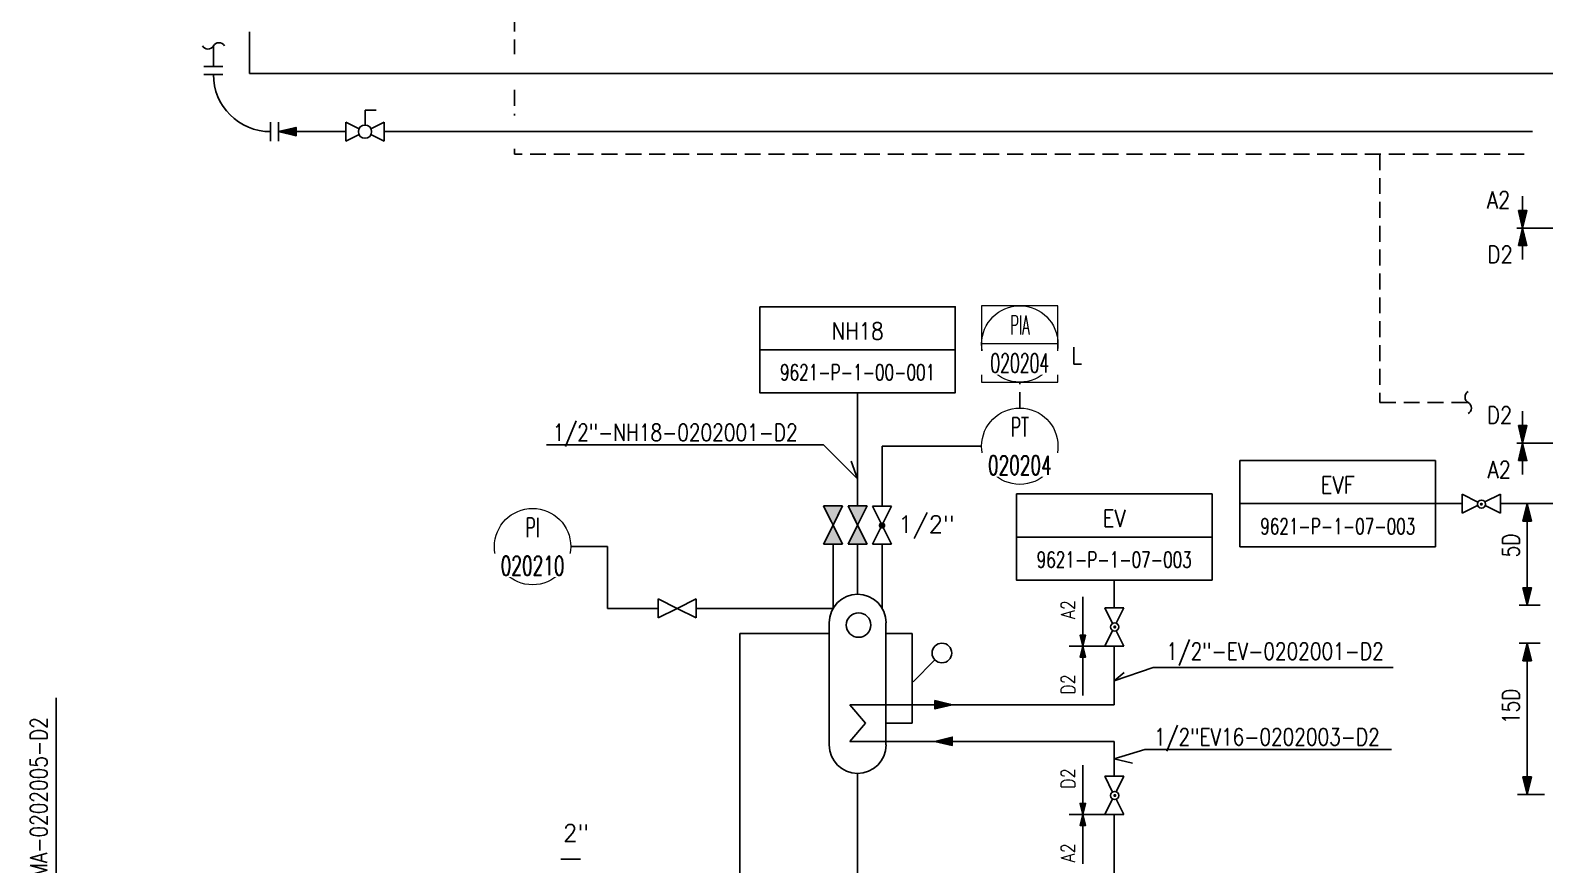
# Model space of a CAD drawing. Header units: inches. Extents: x 18 to 1172, y 24 to 967.
# Drawn here: x 496.7 to 734.8, y 490 to 621.1 of the extents above; entities that cross this region are included whole.
import ezdxf
from ezdxf.enums import TextEntityAlignment as Align

# ---------------------------------------------------------------- set-up
doc = ezdxf.new("R2010")
doc.units = ezdxf.units.IN
doc.header["$LTSCALE"] = 10
doc.header["$MEASUREMENT"] = 0
doc.linetypes.add('HIDDEN', pattern=[0.375, 0.25, -0.125])
for name, color, linetype in [('-B', 2, 'Continuous'), ('BLOCK', 7, 'Continuous'), ('INST', 4, 'Continuous'), ('MINE-LINE', 6, 'Continuous'), ('TEXT', 253, 'Continuous'), ('TXT-0', 7, 'Continuous'), ('WI', 255, 'Continuous')]:
    doc.layers.add(name, color=color, linetype=linetype)
doc.styles.add('ROMANS', font='romans.shx', dxfattribs={"width": 0.8})
doc.styles.get("Standard").update_dxf_attribs({"font": 'txt.shx', "height": 2})
doc.styles.add('style1', font='SIMPLEX.shx', dxfattribs={"width": 0.8})
doc.dimstyles.get("Standard").update_dxf_attribs({"dimtxt": 0.18, "dimasz": 0.18, "dimexe": 0.18, "dimexo": 0.0625, "dimgap": 0.09, "dimtad": 0, "dimtih": 1, "dimtoh": 1, "dimdec": 4, "dimzin": 0, "dimdsep": 46, "dimtxsty": 'Standard', "dimcen": 0.09, "dimadec": 0, "dimazin": 0, "dimtfac": 1, "dimtdec": 4, "dimtofl": 0, "dimtmove": 0, "dimatfit": 3, "dimfxl": 1, "dimtolj": 1, "dimtzin": 0, "dimarcsym": 0})

# ---------------------------------------------------------------- blocks, each defined once
blk = doc.blocks.new('AR30')
at = {"color": 0, "linetype": 'ByBlock', "lineweight": -2}
for p, q in [((0, 0), (-3.11, 0)), ((-2.69, 1.25), (0, 0))]:
    blk.add_line(p, q, dxfattribs=at)
blk = doc.blocks.new('*U35')
at = {"layer": 'INST', "color": 0, "linetype": 'Continuous', "lineweight": 0}
blk.add_circle((0, 0), 6, dxfattribs=at)
at = {"style": 'ROMANS', "width": 0.8}
for tag, p in [('EQP', (0, 3)), ('NO', (0, -3))]:
    blk.add_attdef(tag, text='', height=3, dxfattribs=at).set_placement(p, align=Align.MIDDLE_CENTER)
blk.add_wipeout([(-6.2, -1.09), (6.2, -1.09), (6.2, -4.8), (-6.2, -4.8), (-6.2, -4.8), (-6.2, -4.8)]).dxf.layer = 'WI'
blk = doc.blocks.new('SON')
at = {"linetype": 'ByBlock'}
h = blk.add_hatch(dxfattribs=at)
h.set_pattern_fill('ANSI37', color=0, scale=80, style=0)
h.paths.add_polyline_path([(64, 264), (-64, 264), (0, 0)])
at = {"color": 0, "linetype": 'ByBlock'}
blk.add_lwpolyline([(64, 264), (-64, 264), (0, 0)], close=True, dxfattribs=at)
blk = doc.blocks.new('*U34')
at = {"layer": 'INST', "color": 0, "linetype": 'Continuous', "lineweight": 0}
blk.add_line((6, 0), (-6, 0), dxfattribs=at)
at = {"layer": 'INST', "color": 0, "linetype": 'Continuous', "lineweight": 0, "flags": 128}
blk.add_lwpolyline([(6, 6), (-6, 6), (-6, -6), (6, -6)], close=True, dxfattribs=at)
at = {"layer": 'INST', "color": 0, "linetype": 'Continuous', "lineweight": 0}
blk.add_circle((0, 0), 6, dxfattribs=at)
at = {"style": 'ROMANS', "width": 0.8}
for tag, p in [('EQP', (0, 3)), ('NO', (0, -3))]:
    blk.add_attdef(tag, text='', height=3, dxfattribs=at).set_placement(p, align=Align.MIDDLE_CENTER)
blk.add_wipeout([(-6.2, -1.09), (6.2, -1.09), (6.2, -4.8), (-6.2, -4.8), (-6.2, -4.8), (-6.2, -4.8)]).dxf.layer = 'WI'
blk = doc.blocks.new('BRK LINE')
at = {"layer": 'MINE-LINE', "color": 0, "linetype": 'Continuous'}
blk.add_lwpolyline([(0, 1.73, 0.587355), (0, 0, -0.587355), (0, -1.73)], format="xyb", dxfattribs=at)

msp = doc.modelspace()

# ---------------------------------------------------------------- hatches: boundary and pattern name
at = {"layer": 'MINE-LINE', "linetype": 'Continuous'}
h = msp.add_hatch(color=6, dxfattribs=at)
h.paths.add_polyline_path([(621.42, 546.39), (622.92, 543.39), (624.42, 546.39)])
edge = h.paths.add_edge_path(flags=17)
edge.add_line((621.42, 546.39), (622.64, 543.95))
h = msp.add_hatch(color=6, dxfattribs=at)
h.paths.add_polyline_path([(625.28, 546.39), (626.78, 543.39), (628.28, 546.39)])
edge = h.paths.add_edge_path(flags=17)
edge.add_line((625.28, 546.39), (626.49, 543.95))
h = msp.add_hatch(color=6, dxfattribs=at)
h.paths.add_polyline_path([(621.42, 540.39), (622.92, 543.39), (624.42, 540.39)])
edge = h.paths.add_edge_path(flags=17)
edge.add_line((621.42, 540.39), (622.64, 542.83))
h = msp.add_hatch(color=6, dxfattribs=at)
h.paths.add_polyline_path([(625.28, 540.39), (626.78, 543.39), (628.28, 540.39)])
edge = h.paths.add_edge_path(flags=17)
edge.add_line((625.28, 540.39), (626.49, 542.83))
at = {"layer": 'TEXT', "linetype": 'Continuous'}
for points in [[(662.18, 524.36), (662.61, 526.08), (661.75, 526.08)], [(662.18, 524.36), (661.75, 522.64), (662.61, 522.64)], [(662.18, 497.92), (662.61, 499.64), (661.75, 499.64)], [(662.18, 497.92), (661.75, 496.2), (662.61, 496.2)]]:
    msp.add_hatch(color=0, dxfattribs=at).paths.add_polyline_path(points)

# ---------------------------------------------------------------- linework, layer by layer
at = {"layer": '-B', "color": 6, "linetype": 'Continuous'}
for p, q in [((622.31, 528.04), (622.31, 508.83)), ((631.24, 528.04), (631.24, 508.83))]:
    msp.add_line(p, q, dxfattribs=at)
for centre, start, end in [((626.78, 528.04), 0, 180), ((626.78, 508.83), 180, 0)]:
    msp.add_arc(centre, 4.47, start, end, dxfattribs=at)
at = {"color": 6}
for p, q in [((781.45, 614.35), (531.18, 614.35)), ((546.35, 605.2), (535.76, 605.2)), ((732.85, 605.2), (552.35, 605.2)), ((731.32, 595.07), (731.32, 585.12)), ((730.4, 590.06), (737.78, 590.06)), ((626.78, 546.39), (626.78, 564.17)), ((731.32, 561.27), (731.32, 551.31)), ((630.63, 546.39), (630.63, 555.78)), ((630.63, 555.78), (646.28, 555.78)), ((730.4, 556.26), (737.78, 556.26)), ((622.92, 540.39), (622.92, 530.3)), ((626.78, 540.39), (626.78, 532.51)), ((630.63, 540.39), (630.63, 530.3)), ((587.45, 540), (581.69, 540)), ((587.45, 530.3), (587.45, 540)), ((667.12, 530.36), (667.12, 534.75)), ((595.41, 530.3), (587.45, 530.3)), ((622.92, 530.3), (601.41, 530.3)), ((622.31, 526.34), (608.27, 526.34)), ((608.27, 438.28), (608.27, 526.34)), ((635.36, 526.34), (631.24, 526.34)), ((635.36, 512.27), (635.36, 526.34)), ((667.12, 524.36), (667.12, 515.16)), ((638.94, 522.19), (635.53, 518.78)), ((628.01, 512.28), (625.55, 515.16)), ((625.55, 515.16), (667.12, 515.16)), ((628.01, 512.28), (625.55, 509.4)), ((631.24, 512.27), (635.36, 512.27)), ((625.55, 509.4), (667.12, 509.4)), ((667.12, 503.92), (667.12, 509.4)), ((626.78, 504.36), (626.78, 482.65)), ((667.12, 497.92), (667.12, 477.32)), ((580.14, 490.88), (583.21, 490.88))]:
    msp.add_line(p, q, dxfattribs=at)
at = {"color": 6, "linetype": 'Continuous'}
for p, q in [((611.41, 570.94), (642.14, 570.94)), ((651.75, 541.51), (682.49, 541.51))]:
    msp.add_line(p, q, dxfattribs=at)
for p, q in [((500.8, 478.58), (500.8, 516.22)), ((671.93, 508.14), (710.7, 508.14))]:
    msp.add_line(p, q)
at = {"color": 0, "linetype": 'ByBlock', "lineweight": -2}
for p, q in [((667.12, 506.66), (671.93, 508.14)), ((670, 505.95), (667.12, 506.66))]:
    msp.add_line(p, q, dxfattribs=at)
at = {"color": 4}
msp.add_lwpolyline([(576.65, 614.35, 0.000134), (576.64, 614.36)], format="xyb", dxfattribs=at)
at = {"color": 6, "linetype": 'Continuous'}
for points in [[(611.41, 577.7), (642.14, 577.7), (642.14, 564.17), (611.41, 564.17)], [(651.75, 548.28), (682.49, 548.28), (682.49, 534.75), (651.75, 534.75)]]:
    msp.add_lwpolyline(points, close=True, dxfattribs=at)
at = {"layer": 'MINE-LINE', "color": 2, "linetype": 'HIDDEN'}
for p, q in [((572.85, 630.94), (572.85, 617.4)), ((572.85, 611.77), (572.85, 607.75)), ((572.85, 602.48), (572.85, 601.66)), ((731.54, 601.66), (572.85, 601.66)), ((708.88, 601.66), (708.88, 562.62)), ((708.88, 562.62), (722.77, 562.62))]:
    msp.add_line(p, q, dxfattribs=at)
at = {"layer": 'MINE-LINE', "color": 6, "linetype": 'Continuous'}
for p, q in [((531.18, 620.87), (531.18, 614.35)), ((525.52, 615.43), (525.52, 618.67)), ((527.02, 615.43), (524.02, 615.43)), ((527.02, 614.2), (524.02, 614.2)), ((549.35, 606.24), (549.35, 608.56)), ((549.35, 608.56), (551.13, 608.56)), ((534.52, 603.7), (534.52, 606.7)), ((535.76, 603.7), (535.76, 606.7)), ((546.35, 603.7), (546.35, 606.7)), ((548.42, 605.66), (546.35, 606.7)), ((546.35, 603.7), (548.42, 604.73)), ((550.28, 605.66), (552.35, 606.7)), ((552.35, 603.7), (550.28, 604.73)), ((552.35, 606.7), (552.35, 603.7)), ((552.35, 603.7), (552.35, 606.7)), ((721.82, 548.25), (724.3, 547.01)), ((721.82, 545.25), (721.82, 548.25)), ((721.82, 545.25), (721.82, 548.25)), ((721.82, 548.25), (724.3, 547.01)), ((727.82, 548.25), (725.38, 547.03)), ((727.82, 548.25), (725.38, 547.03)), ((727.82, 545.25), (727.82, 548.25)), ((727.82, 545.25), (727.82, 548.25)), ((621.42, 546.39), (622.92, 543.39)), ((621.42, 546.39), (622.64, 543.95)), ((624.42, 546.39), (621.42, 546.39)), ((624.42, 546.39), (621.42, 546.39)), ((622.92, 543.39), (624.42, 546.39)), ((623.23, 544.01), (624.42, 546.39)), ((628.28, 546.39), (625.28, 546.39)), ((625.28, 546.39), (626.49, 543.95)), ((625.28, 546.39), (626.78, 543.39)), ((628.28, 546.39), (625.28, 546.39)), ((626.78, 543.39), (628.28, 546.39)), ((627.08, 544.01), (628.28, 546.39)), ((632.12, 540.39), (629.14, 546.36)), ((629.14, 540.39), (632.12, 546.36)), ((629.14, 546.36), (632.12, 546.36)), ((686.89, 546.75), (717.62, 546.75)), ((717.62, 546.75), (721.82, 546.75)), ((724.24, 546.46), (721.82, 545.25)), ((724.24, 546.46), (721.82, 545.25)), ((725.44, 546.44), (727.82, 545.25)), ((725.44, 546.44), (727.82, 545.25)), ((727.82, 546.75), (736.32, 546.75)), ((621.42, 540.39), (622.92, 543.39)), ((621.42, 540.39), (622.66, 542.87)), ((622.92, 543.39), (624.42, 540.39)), ((623.21, 542.81), (624.42, 540.39)), ((625.28, 540.39), (626.78, 543.39)), ((625.28, 540.39), (626.51, 542.87)), ((626.78, 543.39), (628.28, 540.39)), ((627.06, 542.81), (628.28, 540.39)), ((624.42, 540.39), (621.42, 540.39)), ((624.42, 540.39), (621.42, 540.39)), ((628.28, 540.39), (625.28, 540.39)), ((628.28, 540.39), (625.28, 540.39)), ((629.14, 540.39), (632.12, 540.39)), ((595.41, 531.8), (595.41, 528.8)), ((598.41, 530.3), (595.41, 531.8)), ((598.41, 530.3), (601.41, 531.8)), ((601.41, 531.8), (601.41, 528.8)), ((595.41, 528.8), (598.41, 530.3)), ((601.41, 528.8), (598.41, 530.3)), ((668.62, 530.36), (665.62, 530.36)), ((665.62, 530.36), (666.84, 527.92)), ((665.62, 530.36), (666.84, 527.92)), ((668.62, 530.36), (665.62, 530.36)), ((667.43, 527.98), (668.62, 530.36)), ((667.43, 527.98), (668.62, 530.36)), ((665.62, 524.36), (666.86, 526.84)), ((665.62, 524.36), (666.86, 526.84)), ((667.41, 526.78), (668.62, 524.36)), ((667.41, 526.78), (668.62, 524.36)), ((668.62, 524.36), (665.62, 524.36)), ((668.62, 524.36), (665.62, 524.36)), ((665.62, 503.92), (666.86, 501.44)), ((665.62, 503.92), (666.86, 501.44)), ((668.62, 503.92), (665.62, 503.92)), ((668.62, 503.92), (665.62, 503.92)), ((667.41, 501.49), (668.62, 503.92)), ((667.41, 501.49), (668.62, 503.92)), ((665.62, 497.92), (666.84, 500.36)), ((665.62, 497.92), (666.84, 500.36)), ((667.43, 500.3), (668.62, 497.92)), ((667.43, 500.3), (668.62, 497.92)), ((668.62, 497.92), (665.62, 497.92)), ((668.62, 497.92), (665.62, 497.92))]:
    msp.add_line(p, q, dxfattribs=at)
msp.add_lwpolyline([(686.89, 553.52), (717.62, 553.52), (717.62, 539.99), (686.89, 539.99)], close=True, dxfattribs=at)
msp.add_lwpolyline([(724.83, 546.54, 1), (724.83, 546.79, 1)], format="xyb", close=True, dxfattribs=at)
msp.add_lwpolyline([(724.83, 546.54, 1), (724.83, 546.79, 1)], format="xyb", close=True, dxfattribs=at)
for points, const_width in [([(630.62, 543.06, -1), (630.62, 543.58, -1)], 0.52), ([(667.33, 527.37, 1), (667.08, 527.37, 1)], 0.25), ([(667.33, 527.37, 1), (667.08, 527.37, 1)], 0.25), ([(667.33, 500.9, -1), (667.08, 500.9, -1)], 0.25), ([(667.33, 500.9, -1), (667.08, 500.9, -1)], 0.25)]:
    msp.add_lwpolyline(points, format="xyb", close=True, dxfattribs=dict(at, const_width=const_width))
for centre, radius in [((549.35, 605.2), 1.04), ((724.85, 546.68), 0.64), ((724.85, 546.68), 0.64), ((626.93, 527.67), 1.92), ((667.19, 527.38), 0.64), ((667.19, 527.38), 0.64), ((640.03, 523.28), 1.54), ((667.19, 500.89), 0.64), ((667.19, 500.89), 0.64)]:
    msp.add_circle(centre, radius, dxfattribs=at)
msp.add_arc((534.52, 614.2), 9, 180, 270, dxfattribs=at)
at = {"layer": 'TEXT', "color": 0, "linetype": 'Continuous'}
for p, q in [((662.18, 516.62), (662.18, 532.1)), ((660.03, 524.36), (668.62, 524.36)), ((662.18, 490.18), (662.18, 505.66)), ((660.03, 497.92), (668.62, 497.92))]:
    msp.add_line(p, q, dxfattribs=at)
for points in [[(662.18, 524.36), (662.61, 526.08), (661.75, 526.08), (662.18, 524.36)], [(662.18, 524.36), (661.75, 522.64), (662.61, 522.64), (662.18, 524.36)], [(662.18, 497.92), (662.61, 499.64), (661.75, 499.64), (662.18, 497.92)], [(662.18, 497.92), (661.75, 496.2), (662.61, 496.2), (662.18, 497.92)]]:
    msp.add_lwpolyline(points, dxfattribs=at)
at = {"layer": 'TXT-0'}
for p, q in [((732.04, 530.79), (732.04, 546.75)), ((734.07, 530.79), (730.79, 530.79)), ((734.07, 524.82), (730.79, 524.82)), ((732.04, 524.82), (732.04, 501.06)), ((673.26, 521.01), (667.12, 518.9)), ((667.12, 518.9), (668.66, 520.23)), ((710.98, 521.01), (673.26, 521.01)), ((734.76, 501.06), (730.53, 501.06))]:
    msp.add_line(p, q, dxfattribs=at)

# ---------------------------------------------------------------- block references
at = {"color": 6, "xscale": -0.01039999999920838, "yscale": 0.01039999999920838, "zscale": 0.0104}
for p in [(731.32, 590.06), (731.32, 556.26)]:
    msp.add_blockref('SON', p, dxfattribs=at)
at = {"color": 6, "xscale": 0.01039999999920838, "yscale": 0.01039999999920838, "zscale": 0.01039999999920838, "rotation": 180}
for p in [(731.32, 590.06), (731.32, 556.26)]:
    msp.add_blockref('SON', p, dxfattribs=at)
at = {"layer": 'INST', "color": 6}
ref = msp.add_blockref('*U34', (652.28, 571.84), dxfattribs=at)
ref.add_attrib('EQP', 'PIA', dxfattribs={"layer": '0', "color": 7, "height": 3, "style": 'ROMANS', "width": 0.5}).set_placement((652.28, 574.84), align=Align.MIDDLE_CENTER)
ref.add_attrib('NO', '020204', dxfattribs={"layer": '0', "color": 7, "height": 3, "style": 'ROMANS', "width": 0.6}).set_placement((652.28, 568.84), align=Align.MIDDLE_CENTER)
at = {"layer": 'MINE-LINE', "color": 6, "linetype": 'Continuous', "rotation": 270}
msp.add_blockref('BRK LINE', (525.52, 618.67), dxfattribs=at)
at = {"layer": 'MINE-LINE', "color": 6, "linetype": 'Continuous', "xscale": 0.01039999999920838, "yscale": 0.01039999999920838, "zscale": 0.01039999999920838}
for p, rotation in [((535.76, 605.2), 270), ((641.67, 515.16), 90), ((638.92, 509.4), 270)]:
    msp.add_blockref('SON', p, dxfattribs=dict(at, rotation=rotation))
at = {"layer": 'MINE-LINE', "color": 2, "linetype": 'HIDDEN'}
msp.add_blockref('BRK LINE', (722.77, 562.62), dxfattribs=at)
at = {"layer": 'TXT-0', "xscale": 0.01039999999920838, "yscale": 0.01039999999920838, "zscale": 0.01039999999920838, "rotation": 180}
for p in [(732.04, 546.75), (732.04, 524.82)]:
    msp.add_blockref('SON', p, dxfattribs=at)
at = {"layer": 'TXT-0', "xscale": -0.01039999999920838, "yscale": 0.01039999999920838, "zscale": 0.01039999999920838}
for p in [(732.04, 530.79), (732.04, 501.06)]:
    msp.add_blockref('SON', p, dxfattribs=at)

# ---------------------------------------------------------------- texts
at = {"style": 'style1', "width": 0.8}
msp.add_text('12"-SMA-0202005-D2', height=2.6667, rotation=90, dxfattribs=at).set_placement((499.4, 478.74))
at = {"layer": 'BLOCK', "color": 2, "style": 'ROMANS', "width": 0.85}
for tag, p in [('A2', (659.88, 528.63)), ('D2', (659.88, 501.96))]:
    msp.add_attdef(tag, text='#####', height=2.148, rotation=90, dxfattribs=at).set_placement(p, align=Align.MIDDLE_LEFT)
for tag, p in [('D2', (659.88, 519.95)), ('A2', (659.88, 493.39))]:
    msp.add_attdef(tag, text='#####', height=2.148, rotation=90, dxfattribs=at).set_placement(p, align=Align.MIDDLE_RIGHT)
at = {"layer": 'TEXT', "color": 0, "linetype": 'Continuous', "style": 'style1', "width": 0.85}
for s, height, p in [('A2', 2.667, (725.7, 593.15)), ('D2', 2.667, (725.8, 584.57)), ('L', 2.67, (660.4, 568.67)), ('D2', 2.667, (725.7, 559.34)), ('A2', 2.667, (725.8, 550.76))]:
    msp.add_text(s, height=height, dxfattribs=at).set_placement(p)
for s, p in [('NH18', (626.78, 572.54)), ('EVF', (702.26, 548.35)), ('EV', (667.12, 543.12))]:
    msp.add_text(s, height=2.667, dxfattribs=at).set_placement(p, align=Align.CENTER)
at = {"layer": 'TXT-0', "style": 'style1'}
for s, height, width, p in [('9621-P-1-00-001', 2.5, 0.7, (626.78, 566.13)), ('1/2"-NH18-0202001-D2', 2.6667, 0.8, (598.12, 556.6)), ('9621-P-1-07-003', 2.5, 0.7, (702.26, 541.94)), ('9621-P-1-07-003', 2.5, 0.7, (667.12, 536.7)), ('1/2"-EV-0202001-D2', 2.6667, 0.8, (692.39, 522.22)), ('1/2"EV16-0202003-D2', 2.6667, 0.8, (691.13, 508.77))]:
    msp.add_text(s, height=height, dxfattribs=dict(at, width=width)).set_placement(p, align=Align.CENTER)
for s, p in [('1/2"', (637.59, 542.18)), ('2"', (582.53, 493.68))]:
    msp.add_text(s, height=2.667, dxfattribs=at).set_placement(p, align=Align.CENTER)
at = {"layer": 'TXT-0', "style": 'style1', "width": 0.8}
for s, p in [('5D', (730.82, 540.19)), ('15D', (730.82, 514.9))]:
    msp.add_text(s, height=2.667, rotation=90, dxfattribs=at).set_placement(p, align=Align.CENTER)

# ---------------------------------------------------------------- leaders
msp.add_leader([(626.78, 550.65), (621.43, 555.99), (577.86, 555.99)], dimstyle='Standard', override={"dimtxt": 2, "dimasz": 1, "dimexe": 2, "dimexo": 0, "dimgap": 0.09, "dimtad": 0, "dimtih": 0, "dimtoh": 0, "dimdec": 0, "dimcen": 1, "dimdle": 75, "dimse1": 1, "dimse2": 1, "dimclrd": 0, "dimclre": 1, "dimclrt": 3, "dimaunit": 1, "dimadec": 4, "dimtdec": 0, "dimtmove": 2, "dimldrblk": 'AR30', "dimfxl": 3})

# ---------------------------------------------------------------- next in the draw order: block references
at = {"layer": 'INST', "color": 6}
ref = msp.add_blockref('*U35', (652.28, 555.78), dxfattribs=at)
ref.add_attrib('EQP', 'PT', dxfattribs={"layer": '0', "color": 7, "height": 3, "style": 'ROMANS', "width": 0.6}).set_placement((652.28, 558.78), align=Align.MIDDLE_CENTER)
ref.add_attrib('NO', '020204', dxfattribs={"layer": '0', "color": 7, "height": 3, "style": 'ROMANS', "width": 0.65}).set_placement((652.28, 552.78), align=Align.MIDDLE_CENTER)
ref = msp.add_blockref('*U35', (575.69, 540), dxfattribs=at)
ref.add_attrib('EQP', 'PI', dxfattribs={"layer": '0', "color": 7, "height": 3, "style": 'ROMANS', "width": 0.6}).set_placement((575.69, 543), align=Align.MIDDLE_CENTER)
ref.add_attrib('NO', '020210', dxfattribs={"layer": '0', "color": 7, "height": 3, "style": 'ROMANS', "width": 0.65}).set_placement((575.69, 537), align=Align.MIDDLE_CENTER)

# ---------------------------------------------------------------- next in the draw order: linework, layer by layer
at = {"layer": 'MINE-LINE', "color": 2, "linetype": 'HIDDEN'}
msp.add_line((652.28, 561.78), (652.28, 565.84), dxfattribs=at)

doc.saveas('drawing.dxf')
